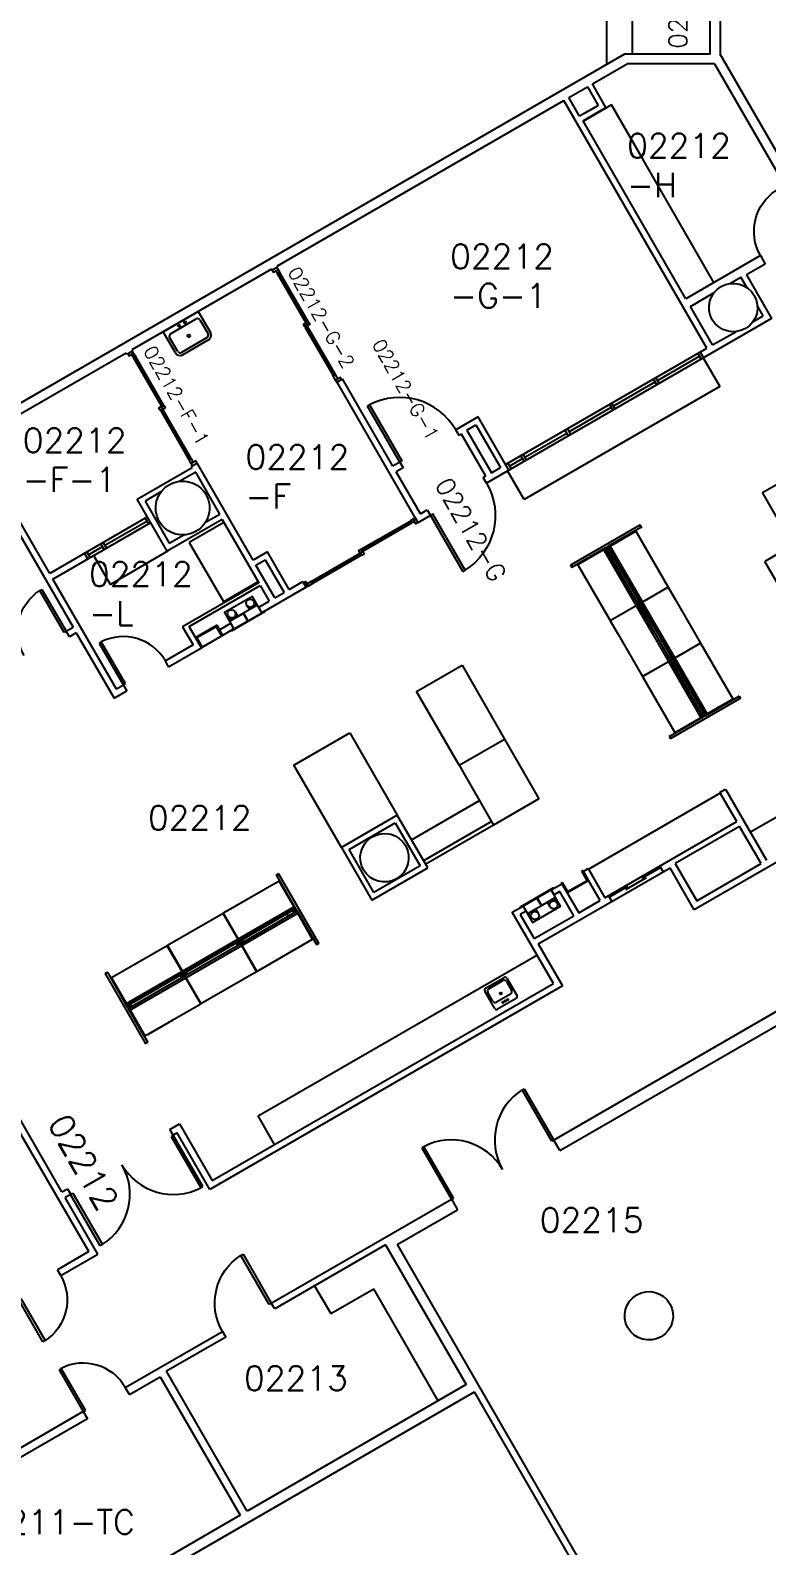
# Model space of a CAD drawing. Extents: x -2225 to 2382, y 4758 to 10467.
# Drawn here: x -376 to 172, y 5870 to 6996 of the extents above; entities that cross this region are included whole.
import ezdxf

# ---------------------------------------------------------------- set-up
doc = ezdxf.new("R2010")
doc.units = 0
doc.header["$LTSCALE"] = 48
doc.header["$MEASUREMENT"] = 0
doc.layers.get('0').update_dxf_attribs({"linetype": 'CONTINUOUS'})
for name, color, linetype in [('ARDOOR', 7, 'CONTINUOUS'), ('ARDOORNO', 4, 'CONTINUOUS'), ('ARROOMNO', 4, 'CONTINUOUS'), ('ARWALL', 7, 'CONTINUOUS'), ('ARWINDOW', 7, 'CONTINUOUS'), ('COL', 14, 'CONTINUOUS'), ('EQUIP', 30, 'CONTINUOUS'), ('EXWALL', 8, 'CONTINUOUS'), ('MILL', 1, 'CONTINUOUS'), ('MPFIXTURE', 3, 'CONTINUOUS')]:
    doc.layers.add(name, color=color, linetype=linetype)
doc.styles.add('ROMANS', font='romans.shx', dxfattribs={"height": 18})

# ---------------------------------------------------------------- blocks, each defined once
blk = doc.blocks.new('PTS')
at = {"layer": 'EQUIP'}
for points in [[(12, 0), (12, 14), (-12, 14), (-12, 0)], [(12, 6.5), (-12, 6.5), (-0.3, 6.5), (-0.3, 0), (0.2, 0), (0.2, 6.5)]]:
    blk.add_lwpolyline(points, dxfattribs=at)
blk.add_lwpolyline([(14, 0), (14, -0.5), (-14, -0.5), (-14, 0)], close=True, dxfattribs=at)
at = {"layer": 'MPFIXTURE'}
for p, q in [((-11, 10.5), (-11, 6.5)), ((-5, 10.5), (-5, 6.5)), ((5, 10.5), (5, 6.5)), ((11, 10.5), (11, 6.5))]:
    blk.add_line(p, q, dxfattribs=at)
for centre in [(-8, 10.5), (8, 10.5)]:
    blk.add_circle(centre, 3, dxfattribs=at)
blk = doc.blocks.new('7-04-DRS')
at = {"color": 0}
for p, q in [((0, 44), (0, 0)), ((1.8, 44), (0, 44)), ((1.8, 0), (1.8, 44)), ((86.2, 0), (86.2, 44)), ((86.2, 44), (88, 44)), ((88, 44), (88, 0)), ((0, 0), (1.8, 0)), ((88, 0), (86.2, 0))]:
    blk.add_line(p, q, dxfattribs=at)
for centre, start, end in [((-0.1, 0), 0.0327, 87.6426), ((88.1, 0), 92.3574, 179.9673)]:
    blk.add_arc(centre, 44.1, start, end, dxfattribs=at)
blk = doc.blocks.new('3-06-DR')
at = {"color": 0}
for p, q in [((0, 42), (0, 0)), ((1.8, 42), (0, 42)), ((1.8, 0), (1.8, 42)), ((0, 0), (1.8, 0))]:
    blk.add_line(p, q, dxfattribs=at)
blk.add_arc((-0.1, 0), 42.1, 0.0359, 87.5264, dxfattribs=at)
blk = doc.blocks.new('3-00-DR')
at = {"color": 0}
for p, q in [((0, 36), (0, 0)), ((1.8, 36), (0, 36)), ((1.8, 0), (1.8, 36)), ((0, 0), (1.8, 0))]:
    blk.add_line(p, q, dxfattribs=at)
blk.add_arc((-0.1, 0), 36.1, 0.049, 87.097, dxfattribs=at)
blk = doc.blocks.new('4-00-DR')
at = {"color": 0}
blk.add_lwpolyline([(0, 48), (1.8, 48), (1.8, 0), (0, 0)], close=True, dxfattribs=at)
blk.add_arc((-0.1, 0), 48.1, 0.0274, 87.8451, dxfattribs=at)
blk = doc.blocks.new('SNK-MILL')
at = {"color": 0}
for p, q in [((-9.5, -7.5), (-9.5, 7.5)), ((-8, 9), (8, 9)), ((-8, -5.5), (-8, 2)), ((-6, 4), (6, 4)), ((8, 2), (8, -5.5)), ((9.5, 7.5), (9.5, -7.5)), ((8, -9), (-8, -9)), ((6, -7.5), (-6, -7.5))]:
    blk.add_line(p, q, dxfattribs=at)
for centre, radius in [((-2, 6.5), 0.5), ((0, 0), 0.75), ((0, 6.5), 0.5), ((2, 6.5), 0.5)]:
    blk.add_circle(centre, radius, dxfattribs=at)
for centre, radius, start, end in [((-8, 7.5), 1.5, 90, 180), ((-6, 2), 2, 90, 180), ((6, 2), 2, 0, 90), ((8, 7.5), 1.5, 0, 90), ((-8, -7.5), 1.5, 180, 270), ((-6, -5.5), 2, 180, 270), ((6, -5.5), 2, 270, 0), ((8, -7.5), 1.5, 270, 0)]:
    blk.add_arc(centre, radius, start, end, dxfattribs=at)
blk = doc.blocks.new('SNK-SCRUB1')
for p, q in [((-15, 0), (15, 0)), ((-15, -18), (-15, 0)), ((15, 0), (15, -18)), ((-13, -18), (-13, -6)), ((-11, -4), (11, -4)), ((13, -6), (13, -18)), ((11, -20), (-11, -20)), ((11, -22), (-11, -22))]:
    blk.add_line(p, q)
for centre, radius in [((-2.5, -2), 0.75), ((0, -12), 1), ((2.5, -2), 0.75)]:
    blk.add_circle(centre, radius)
for centre, radius, start, end in [((-11, -6), 2, 90, 180), ((11, -6), 2, 0, 90), ((-11, -18), 4, 180, 270), ((-11, -18), 2, 180, 270), ((11, -18), 2, 270, 0), ((11, -18), 4, 270, 0)]:
    blk.add_arc(centre, radius, start, end)

msp = doc.modelspace()

# ---------------------------------------------------------------- linework, layer by layer
at = {"layer": 'ARDOOR'}
for p, q in [((-170.7, 6779.2), (-191.5, 6815.1)), ((-169.2, 6780), (-190, 6816)), ((-171.2, 6775.4), (-150.8, 6740.2)), ((-169.7, 6776.3), (-149.3, 6741)), ((-278.1, 6717.2), (-298.9, 6753.1)), ((-276.6, 6718), (-297.4, 6754)), ((-278.6, 6713.4), (-258.2, 6678.2)), ((-277.1, 6714.3), (-256.7, 6679)), ((-129.3, 6610.9), (-93.3, 6631.6)), ((-128.4, 6609.3), (-92.5, 6630.1)), ((-130.7, 6607.4), (-166, 6587)), ((-129.9, 6605.9), (-165.2, 6585.5))]:
    msp.add_line(p, q, dxfattribs=at)
at = {"layer": 'ARDOOR', "flags": 128}
for points in [[(-195.7, 6817.9), (-194.8, 6816.4), (-191.3, 6818.4), (-192.2, 6819.9), (-195.7, 6817.9)], [(-191.9, 6815.8), (-192.9, 6817.5), (-191.3, 6818.4), (-190.3, 6816.6), (-191.9, 6815.8)], [(-191.1, 6815.4), (-191.5, 6815.1), (-191.9, 6815.8), (-191.4, 6816), (-191.1, 6815.4)], [(-169.9, 6778.8), (-191.4, 6816), (-190.8, 6816.4), (-169.3, 6779.1), (-169.9, 6778.8)], [(-190, 6816), (-190.4, 6815.7), (-190.8, 6816.4), (-190.3, 6816.6), (-190, 6816)], [(-171, 6778.7), (-170, 6777), (-171.6, 6776.1), (-172.6, 6777.8), (-171, 6778.7)], [(-170.3, 6779.4), (-170.7, 6779.2), (-170.4, 6778.5), (-169.9, 6778.8), (-170.3, 6779.4)], [(-169.4, 6776.8), (-170.4, 6778.5), (-168.8, 6779.4), (-167.8, 6777.7), (-169.4, 6776.8)], [(-169.2, 6780), (-169.7, 6779.8), (-169.3, 6779.1), (-168.8, 6779.4), (-169.2, 6780)], [(-171.2, 6775.4), (-170.7, 6775.7), (-171.1, 6776.3), (-171.6, 6776.1), (-171.2, 6775.4)], [(-170.5, 6776.7), (-149.3, 6740.1), (-150, 6739.8), (-171.1, 6776.3), (-170.5, 6776.7)], [(-170.1, 6776.1), (-169.7, 6776.3), (-170, 6777), (-170.5, 6776.7), (-170.1, 6776.1)], [(-303.1, 6755.9), (-302.2, 6754.4), (-298.7, 6756.4), (-299.6, 6757.9), (-303.1, 6755.9)], [(-299.2, 6753.8), (-300.2, 6755.5), (-298.7, 6756.4), (-297.7, 6754.6), (-299.2, 6753.8)], [(-297.4, 6754), (-297.8, 6753.7), (-298.2, 6754.4), (-297.7, 6754.6), (-297.4, 6754)], [(-298.4, 6753.4), (-298.9, 6753.1), (-299.2, 6753.8), (-298.8, 6754), (-298.4, 6753.4)], [(-277.3, 6716.8), (-298.8, 6754), (-298.2, 6754.4), (-276.7, 6717.1), (-277.3, 6716.8)], [(-150.8, 6740.2), (-150.4, 6740.4), (-150, 6739.8), (-150.4, 6739.5), (-150.8, 6740.2)], [(-148.9, 6740.4), (-147, 6737.1), (-148.6, 6736.3), (-150.4, 6739.5), (-148.9, 6740.4)], [(-149.7, 6740.8), (-149.3, 6741), (-148.9, 6740.4), (-149.3, 6740.1), (-149.7, 6740.8)], [(-148.6, 6736.3), (-147.7, 6734.7), (-144.2, 6736.7), (-145.1, 6738.3), (-148.6, 6736.3)], [(-278.4, 6716.7), (-277.4, 6715), (-278.9, 6714.1), (-279.9, 6715.8), (-278.4, 6716.7)], [(-278.6, 6713.4), (-278.1, 6713.7), (-278.5, 6714.3), (-278.9, 6714.1), (-278.6, 6713.4)], [(-277.9, 6714.7), (-256.7, 6678.1), (-257.4, 6677.8), (-278.5, 6714.3), (-277.9, 6714.7)], [(-277.7, 6717.4), (-278.1, 6717.2), (-277.7, 6716.5), (-277.3, 6716.8), (-277.7, 6717.4)], [(-277.5, 6714.1), (-277.1, 6714.3), (-277.4, 6715), (-277.9, 6714.7), (-277.5, 6714.1)], [(-276.7, 6714.8), (-277.7, 6716.5), (-276.2, 6717.4), (-275.2, 6715.7), (-276.7, 6714.8)], [(-276.6, 6718), (-277, 6717.8), (-276.7, 6717.1), (-276.2, 6717.4), (-276.6, 6718)], [(-258.2, 6678.2), (-257.8, 6678.4), (-257.4, 6677.8), (-257.8, 6677.5), (-258.2, 6678.2)], [(-256.3, 6678.4), (-254.4, 6675.1), (-255.9, 6674.3), (-257.8, 6677.5), (-256.3, 6678.4)], [(-257.1, 6678.8), (-256.7, 6679), (-256.3, 6678.4), (-256.7, 6678.1), (-257.1, 6678.8)], [(-255.9, 6674.3), (-255.1, 6672.7), (-251.6, 6674.7), (-252.5, 6676.3), (-255.9, 6674.3)], [(-129.3, 6609.4), (-92.1, 6630.9), (-92.4, 6631.5), (-129.7, 6610), (-129.3, 6609.4)], [(-93.3, 6631.6), (-93.1, 6631.2), (-92.4, 6631.5), (-92.7, 6632), (-93.3, 6631.6)], [(-91.8, 6630.5), (-90.1, 6631.5), (-90.9, 6633), (-92.7, 6632), (-91.8, 6630.5)], [(-92.7, 6630.5), (-92.5, 6630.1), (-91.8, 6630.5), (-92.1, 6630.9), (-92.7, 6630.5)], [(-87.4, 6630.4), (-88.9, 6629.5), (-90.9, 6633), (-89.4, 6633.9), (-87.4, 6630.4)], [(-130.8, 6608), (-129, 6609), (-129.9, 6610.5), (-131.7, 6609.5), (-130.8, 6608)], [(-128.4, 6608.8), (-130.1, 6607.8), (-129.2, 6606.3), (-127.5, 6607.3), (-128.4, 6608.8)], [(-129.3, 6610.9), (-129, 6610.4), (-129.7, 6610), (-129.9, 6610.5), (-129.3, 6610.9)], [(-128.6, 6609.8), (-128.4, 6609.3), (-129, 6609), (-129.3, 6609.4), (-128.6, 6609.8)], [(-129.8, 6607.3), (-166.4, 6586.2), (-166.1, 6585.6), (-129.5, 6606.7), (-129.8, 6607.3)], [(-130.5, 6607), (-130.7, 6607.4), (-130.1, 6607.8), (-129.8, 6607.3), (-130.5, 6607)], [(-129.9, 6605.9), (-130.1, 6606.3), (-129.5, 6606.7), (-129.2, 6606.3), (-129.9, 6605.9)], [(-169.1, 6583.3), (-170.6, 6582.4), (-172.6, 6585.9), (-171.1, 6586.7), (-169.1, 6583.3)], [(-166.7, 6586.7), (-169.9, 6584.8), (-169.1, 6583.3), (-165.8, 6585.1), (-166.7, 6586.7)], [(-165.8, 6586.6), (-166, 6587), (-166.7, 6586.7), (-166.4, 6586.2), (-165.8, 6586.6)], [(-165.2, 6585.5), (-165.4, 6585.9), (-166.1, 6585.6), (-165.8, 6585.1), (-165.2, 6585.5)]]:
    msp.add_lwpolyline(points, dxfattribs=at)
at = {"layer": 'ARWALL'}
for p, q in [((129.8, 6978.5), (129.8, 7043.5)), ((137.1, 7043.5), (137.1, 6978.5)), ((66.1, 6978.5), (-822.8, 6465.3)), ((42.2, 6956.3), (68.1, 6971.3)), ((129.8, 6978.5), (66.1, 6978.5)), ((132.9, 6971.3), (68.1, 6971.3)), ((132.9, 6971.3), (203.1, 6849.6)), ((238.1, 6803.6), (137.1, 6978.5)), ((24.7, 6946.2), (38.5, 6954.2)), ((32.7, 6932.4), (24.7, 6946.2)), ((38.5, 6954.2), (46.5, 6940.4)), ((52.3, 6938.8), (42.2, 6956.3)), ((-191.9, 6821.1), (21, 6944.1)), ((127.3, 6760), (21, 6944.1)), ((46.5, 6940.4), (32.7, 6932.4)), ((35.3, 6929), (52.3, 6938.8)), ((111.7, 6796.8), (35.3, 6929)), ((167.1, 6828.8), (111.7, 6796.8)), ((170.7, 6822.5), (156.6, 6814.4)), ((167.1, 6828.8), (170.7, 6822.5)), ((-196.2, 6818.7), (-300.1, 6758.7)), ((-196.2, 6818.7), (-195.7, 6817.9)), ((-195.7, 6817.9), (-196.2, 6818.7)), ((-191.5, 6820.3), (-195.7, 6817.9)), ((-191.5, 6820.3), (-191.9, 6821.1)), ((144.4, 6808.1), (152.6, 6812.8)), ((157, 6805.1), (152.6, 6812.8)), ((156.6, 6814.4), (175.2, 6782)), ((115, 6791.1), (132.7, 6801.3)), ((131.5, 6762.4), (115, 6791.1)), ((169.1, 6784.1), (164.8, 6791.6)), ((175.2, 6782), (-36.4, 6659.8)), ((161.5, 6779.7), (169.1, 6784.1)), ((131.5, 6762.4), (148.7, 6772.3)), ((-304.3, 6756.3), (-417.8, 6690.8)), ((-303.8, 6755.4), (-304.3, 6756.3)), ((-299.6, 6757.9), (-303.8, 6755.4)), ((-300.1, 6758.7), (-299.6, 6757.9)), ((-22.3, 6673.6), (127.3, 6760)), ((122.3, 6757.1), (124.7, 6752.9)), ((-147.7, 6734.7), (-143.5, 6737.2)), ((-147.7, 6734.7), (-87.4, 6630.4)), ((-106.1, 6672.4), (-143.5, 6737.2)), ((168.6, 6652.7), (323.9, 6742.3)), ((-42.8, 6709), (-59.3, 6699.4)), ((-56.9, 6695.2), (-59.3, 6699.4)), ((-51.2, 6699.2), (-44.3, 6703.2)), ((-51.2, 6699.2), (-32.9, 6667.5)), ((-44.3, 6703.2), (-26, 6671.5)), ((-19.9, 6669.4), (-42.8, 6709)), ((-422, 6688.3), (-343.7, 6552.7)), ((-361.1, 6592.7), (-417.8, 6690.8)), ((-55.1, 6696.2), (-56.9, 6695.2)), ((-37.1, 6665), (-55.1, 6696.2)), ((-296, 6647.9), (-255.3, 6671.4)), ((-252.6, 6668), (-264.5, 6661.2)), ((-255.8, 6672.3), (-251.6, 6674.7)), ((-255.3, 6671.4), (-255.8, 6672.3)), ((-234.6, 6636.8), (-252.6, 6668)), ((-251.6, 6674.7), (-251.1, 6673.8)), ((-209.9, 6602.5), (-251.1, 6673.8)), ((-100.9, 6675.4), (-106.1, 6672.4)), ((-98.5, 6671.2), (-103.6, 6668.2)), ((-85.6, 6637), (-103.6, 6668.2)), ((-100.9, 6675.4), (-98.5, 6671.2)), ((-37.1, 6665), (-38.9, 6664)), ((-32.9, 6667.5), (-26, 6671.5)), ((-36.4, 6659.8), (-38.9, 6664)), ((-273.8, 6609.3), (-296, 6647.9)), ((-278.4, 6653.2), (-290.2, 6646.3)), ((-290.2, 6646.3), (-272.2, 6615.1)), ((287.6, 6446.5), (168.6, 6652.7)), ((-288.4, 6634.7), (-361.1, 6592.7)), ((-233, 6632.8), (-273.8, 6609.3)), ((-245.3, 6630.7), (-234.6, 6636.8)), ((-233, 6632.8), (-205.8, 6585.7)), ((-78, 6635.8), (-87.4, 6630.4)), ((-85.6, 6637), (-80.5, 6640)), ((-80.5, 6640), (-78, 6635.8)), ((-358.7, 6588.5), (-286, 6630.5)), ((-272.2, 6615.1), (-261.5, 6621.3)), ((-199.3, 6608.7), (-209.9, 6602.5)), ((-183.2, 6580.7), (-199.3, 6608.7)), ((-332.7, 6603.5), (-335.2, 6607.7)), ((-207.8, 6598.9), (-200.9, 6602.9)), ((-193.8, 6574.6), (-207.8, 6598.9)), ((-200.9, 6602.9), (-186.9, 6578.6)), ((-311.5, 6506.7), (-358.7, 6588.5)), ((-183.2, 6580.7), (-173, 6586.6)), ((-173, 6586.6), (-170.6, 6582.4)), ((-205.8, 6585.7), (-262.3, 6553)), ((-257.5, 6553.2), (-204.7, 6583.7)), ((-204.7, 6583.7), (-198, 6572.2)), ((-170.6, 6582.4), (-203.4, 6563.5)), ((-193.8, 6574.6), (-186.9, 6578.6)), ((-205.8, 6567.7), (-198, 6572.2)), ((-203.4, 6563.5), (-205.8, 6567.7)), ((-348.9, 6549.7), (-343.7, 6552.7)), ((-262.3, 6553), (-254.5, 6539.6)), ((-248.4, 6537.5), (-257.5, 6553.2)), ((-235, 6550.8), (-226.6, 6555.7)), ((-224.2, 6551.5), (-226.6, 6555.7)), ((-346.5, 6545.5), (-348.9, 6549.7)), ((-341.3, 6548.5), (-346.5, 6545.5)), ((-341.3, 6548.5), (-313.3, 6500)), ((-232.7, 6546.5), (-248.4, 6537.5)), ((-232.6, 6546.6), (-235, 6550.8)), ((-224.2, 6551.5), (-232.6, 6546.6)), ((-254.5, 6539.6), (-275.1, 6527.7)), ((-272.7, 6523.4), (-248.4, 6537.5)), ((-272.7, 6523.4), (-275.1, 6527.7)), ((-306.3, 6509.7), (-311.5, 6506.7)), ((-306.3, 6509.7), (-303.8, 6505.4)), ((-313.3, 6500), (-303.8, 6505.4)), ((280.8, 6437), (117.9, 6342.9)), ((137, 6430), (141.2, 6432.5)), ((149.5, 6408.4), (137, 6430)), ((141.2, 6432.5), (171.7, 6379.6)), ((-102.8, 6413.1), (-144.3, 6389.1)), ((-138.5, 6387.6), (-104.3, 6407.3)), ((-104.3, 6407.3), (-85.9, 6375.5)), ((-80.1, 6373.9), (-102.8, 6413.1)), ((51.5, 6351.8), (149.5, 6408.4)), ((151.6, 6404.7), (103.8, 6377.1)), ((167.5, 6377.2), (151.6, 6404.7)), ((-144.3, 6389.1), (-121.7, 6349.9)), ((-120.1, 6355.7), (-138.5, 6387.6)), ((-121.7, 6349.9), (-80.1, 6373.9)), ((-85.9, 6375.5), (-120.1, 6355.7)), ((1.9, 6317.5), (99.9, 6374.1)), ((35.4, 6371.3), (39, 6373.5)), ((39, 6373.5), (51.5, 6351.8)), ((92.2, 6375.3), (94.7, 6371.1)), ((117.9, 6342.9), (99.9, 6374.1)), ((103.8, 6377.1), (119.7, 6349.6)), ((119.7, 6349.6), (167.5, 6377.2)), ((11.5, 6357.6), (19.6, 6362.2)), ((19.6, 6362.2), (21.7, 6358.5)), ((37.5, 6367.6), (35.4, 6371.3)), ((47.9, 6349.7), (37.5, 6367.6)), ((13.7, 6353.9), (11.5, 6357.6)), ((18, 6356.4), (13.7, 6353.9)), ((28.4, 6338.4), (18, 6356.4)), ((21.7, 6358.5), (32.1, 6340.6)), ((32.1, 6340.6), (47.9, 6349.7)), ((54.1, 6353.3), (56.6, 6349.1)), ((-17.3, 6341), (-9.2, 6345.6)), ((13.2, 6288.1), (-17.3, 6341)), ((-7.1, 6341.9), (-11.4, 6339.4)), ((-11.4, 6339.4), (-1.1, 6321.4)), ((-7.1, 6341.9), (-9.2, 6345.6)), ((-1.1, 6321.4), (28.4, 6338.4)), ((1.9, 6317.5), (19.9, 6286.3)), ((232.5, 6298.2), (13.6, 6171.8)), ((19.9, 6286.3), (-242.1, 6135)), ((-240.4, 6141.7), (13.2, 6288.1)), ((18.1, 6163.9), (232.8, 6287.9)), ((-332.1, 6088.9), (-392.1, 6192.7)), ((-352, 6133.3), (-390.2, 6199.6)), ((-271.7, 6179.6), (-264.6, 6183.7)), ((-264.6, 6183.7), (-240.4, 6141.7)), ((-269.3, 6175.4), (-271.7, 6179.6)), ((-266.4, 6177.1), (-269.3, 6175.4)), ((-242.1, 6135), (-266.4, 6177.1)), ((18.1, 6163.9), (13.6, 6171.8)), ((-352, 6133.3), (-347.9, 6135.6)), ((-347.9, 6135.6), (-345.5, 6131.4)), ((-345.5, 6131.4), (-349.5, 6129.1)), ((-325.3, 6087), (-349.5, 6129.1)), ((-114, 6098.2), (-62.6, 6127.8)), ((-62.6, 6127.8), (-58.1, 6119.9)), ((-102.8, 6094.1), (-58.1, 6119.9)), ((-196.4, 6050.6), (-114, 6098.2)), ((-111.5, 6094), (-193.9, 6046.4)), ((-111.5, 6094), (-51.5, 5990.1)), ((-102.8, 6094.1), (141.8, 5670.5)), ((-332.1, 6088.9), (-355.4, 6075.4)), ((-352.9, 6071.1), (-325.3, 6087)), ((-352.9, 6071.1), (-355.4, 6075.4)), ((-193.9, 6046.4), (-196.4, 6050.6)), ((-304.9, 5988), (-232.7, 6029.6)), ((-230.3, 6025.4), (-274.3, 6000)), ((-232.7, 6029.6), (-230.3, 6025.4)), ((-301.8, 5982.7), (-279, 5995.9)), ((-279, 5995.9), (-219.6, 5893)), ((-214.3, 5896.1), (-274.3, 6000)), ((-51.5, 5990.1), (-214.3, 5896.1)), ((-580.1, 5676.1), (-45.3, 5984.8)), ((-301.8, 5982.7), (-304.9, 5988)), ((141.2, 5661.7), (-45.3, 5984.8)), ((-336.1, 5970), (-439.1, 5910.5)), ((-336.1, 5970), (-333, 5964.7)), ((-333, 5964.7), (-471.2, 5884.9)), ((-219.6, 5893), (-411.9, 5782))]:
    msp.add_line(p, q, dxfattribs=at)
at = {"layer": 'ARWINDOW'}
for p, q in [((120.6, 6756.1), (123, 6751.9)), ((90.6, 6736), (121.8, 6754)), ((57.7, 6717), (88.9, 6735)), ((87.7, 6737.1), (90.1, 6732.9)), ((89.4, 6738.1), (91.8, 6733.9)), ((24.8, 6698), (56, 6716)), ((54.8, 6718.1), (57.2, 6713.9)), ((56.5, 6719.1), (58.9, 6714.9)), ((21.8, 6699.1), (24.3, 6694.9)), ((23.6, 6700.1), (26, 6695.9)), ((-8.1, 6679), (23.1, 6697)), ((-19.4, 6672.5), (-9.8, 6678)), ((-11.1, 6680.1), (-8.6, 6675.9)), ((-9.3, 6681.1), (-6.9, 6676.9)), ((-20.6, 6674.6), (-18.1, 6670.4)), ((-320.1, 6613.6), (-288.9, 6631.6)), ((-290.1, 6633.7), (-287.7, 6629.5)), ((-288.5, 6634.8), (-288.4, 6634.7)), ((-333.4, 6608.7), (-331, 6604.5)), ((-332.2, 6606.6), (-321.8, 6612.6)), ((-320.6, 6610.5), (-323, 6614.7)), ((-321.3, 6615.7), (-318.9, 6611.5)), ((79, 6366.3), (92.8, 6374.3)), ((67, 6357.9), (82.5, 6366.9)), ((54.7, 6352.3), (68.6, 6360.3))]:
    msp.add_line(p, q, dxfattribs=at)
at = {"layer": 'COL', "extrusion": (0, 0, -1)}
for centre, radius in [((-146.9, 6790.2), 18), ((262.3, 6641.3), 20), ((112.3, 6381.5), 18), ((-84.2, 6041.2), 18)]:
    msp.add_arc(centre, radius, 330.0000000001853, 329.9999942706195, dxfattribs=at)
at = {"layer": 'EQUIP'}
for p, q in [((-179.6, 6450.2), (-138, 6474.2)), ((-138, 6474.2), (-102.8, 6413.1)), ((-144.3, 6389.1), (-179.6, 6450.2))]:
    msp.add_line(p, q, dxfattribs=at)
at = {"layer": 'EXWALL'}
for p, q in [((53, 6971), (53, 7043.5)), ((71.9, 6978.5), (71.9, 7043.5)), ((36.4, 6934.5), (46.5, 6940.4))]:
    msp.add_line(p, q, dxfattribs=at)
at = {"layer": 'MILL'}
for p, q in [((56.3, 6940.7), (35.5, 6928.7)), ((80.3, 6899.3), (56.3, 6940.7)), ((132.5, 6808.8), (80.3, 6899.3)), ((124.6, 6752.8), (136.9, 6731.6)), ((136.9, 6731.6), (-8.6, 6647.6)), ((-8.6, 6647.6), (-20.9, 6668.8)), ((-231.7, 6630.6), (-257.4, 6615.8)), ((77.4, 6628.5), (26.3, 6599)), ((78.3, 6626.9), (53.6, 6612.6)), ((55.4, 6613), (74.6, 6624.1)), ((74.6, 6624.1), (98.6, 6582.6)), ((77.8, 6628.7), (77.4, 6628.5)), ((77.4, 6628.5), (77.4, 6628.6)), ((77.4, 6628.6), (77.5, 6628.6)), ((78.3, 6626.9), (77.4, 6628.5)), ((78.3, 6626.9), (77.4, 6628.5)), ((77.5, 6628.6), (77.6, 6628.7)), ((77.6, 6628.7), (77.6, 6628.7)), ((78.8, 6627.1), (77.8, 6628.7)), ((78.3, 6626.9), (78.8, 6627.1)), ((78.4, 6626.8), (78.3, 6626.9)), ((78.5, 6626.9), (78.4, 6626.8)), ((78.6, 6626.9), (78.5, 6626.9)), ((78.6, 6627), (78.6, 6626.9)), ((-257.4, 6615.8), (-257.4, 6615.7)), ((-257.4, 6615.7), (-232, 6571.8)), ((-257.4, 6615.7), (-257.4, 6615.7)), ((52, 6611.6), (27.2, 6597.4)), ((50.7, 6610.3), (31.5, 6599.2)), ((50.8, 6610.4), (50.7, 6610.3)), ((50.7, 6610.3), (74.7, 6568.8)), ((52.2, 6611.2), (50.8, 6610.4)), ((50.8, 6610.4), (74.8, 6568.8)), ((51.9, 6611.6), (52, 6611.6)), ((52, 6611.5), (51.9, 6611.6)), ((52, 6611.6), (53.6, 6612.6)), ((52, 6611.6), (53.6, 6612.6)), ((52, 6611.6), (52.2, 6611.2)), ((52, 6611.4), (52, 6611.5)), ((52.1, 6611.3), (52, 6611.4)), ((52.2, 6611.2), (52.5, 6611.4)), ((52.2, 6611.2), (52.2, 6611.2)), ((52.2, 6611.2), (52.3, 6611)), ((52.4, 6610.8), (75.9, 6570)), ((53.8, 6612.1), (53.6, 6612.6)), ((53.6, 6612.6), (53.7, 6612.6)), ((53.6, 6612), (53.8, 6612.1)), ((53.7, 6612.6), (53.7, 6612.5)), ((53.7, 6612.5), (53.8, 6612.4)), ((53.8, 6612.4), (53.8, 6612.3)), ((53.8, 6612.1), (53.9, 6612.2)), ((55.3, 6613), (53.9, 6612.2)), ((54, 6612), (53.9, 6612.2)), ((77.7, 6571), (54.1, 6611.8)), ((79.3, 6571.4), (55.3, 6613)), ((55.4, 6613), (55.3, 6613)), ((79.4, 6571.5), (55.4, 6613)), ((191.2, 6613.6), (170.4, 6601.6)), ((26.3, 6599), (25.9, 6598.7)), ((26.8, 6597.1), (25.9, 6598.7)), ((26, 6598.9), (26.1, 6598.9)), ((26.1, 6598.9), (26.2, 6599)), ((26.2, 6599), (26.3, 6599)), ((26.2, 6599), (26.2, 6599)), ((27.2, 6597.4), (26.3, 6599)), ((26.3, 6599), (27.2, 6597.4)), ((26.8, 6597.1), (27.2, 6597.4)), ((27.1, 6597.2), (27, 6597.2)), ((27.2, 6597.3), (27.1, 6597.2)), ((27.2, 6597.4), (27.2, 6597.3)), ((27.2, 6597.3), (27.2, 6597.3)), ((31.5, 6599.2), (55.5, 6557.7)), ((55.8, 6605), (75, 6571.7)), ((76.7, 6572.6), (57.4, 6606)), ((254.8, 6455.3), (170.4, 6601.6)), ((-232, 6571.7), (-206.3, 6586.5)), ((79.3, 6571.5), (98.6, 6582.6)), ((98.6, 6582.5), (79.4, 6571.4)), ((-232, 6571.7), (-232, 6571.8)), ((-232, 6571.7), (-232, 6571.7)), ((55.5, 6557.7), (74.7, 6568.8)), ((74.7, 6568.7), (55.5, 6557.6)), ((74.8, 6568.8), (74.7, 6568.8)), ((74.7, 6568.8), (74.7, 6568.8)), ((76.2, 6569.6), (74.8, 6568.8)), ((76.1, 6569.8), (76.2, 6569.6)), ((76.2, 6569.6), (76.3, 6569.7)), ((76.2, 6569.6), (76.3, 6569.4)), ((76.3, 6569.7), (76.5, 6569.8)), ((77.6, 6570.4), (77.7, 6570.5)), ((77.7, 6570.5), (77.9, 6570.6)), ((77.8, 6570.6), (77.7, 6570.5)), ((77.9, 6570.6), (77.8, 6570.8)), ((79.3, 6571.4), (77.9, 6570.6)), ((78, 6570.4), (77.9, 6570.6)), ((79.4, 6571.5), (79.3, 6571.4)), ((79.3, 6571.4), (79.4, 6571.5)), ((-233.2, 6546.2), (-247.7, 6537.8)), ((-232.6, 6546.6), (-233.2, 6546.2)), ((-233.2, 6546.2), (-233.2, 6546.2)), ((103.3, 6529.9), (122.6, 6541)), ((122.6, 6540.9), (103.4, 6529.8)), ((122.6, 6540.9), (146.6, 6499.5)), ((-247.7, 6537.8), (-248.4, 6537.5)), ((103.3, 6529.9), (101.9, 6529)), ((127.3, 6488.3), (103.3, 6529.9)), ((103.4, 6529.9), (103.3, 6529.9)), ((103.3, 6529.9), (103.4, 6529.9)), ((127.4, 6488.3), (103.4, 6529.9)), ((-88.5, 6505), (-54.7, 6524.5)), ((-54.7, 6524.5), (-23.1, 6469.7)), ((79.5, 6516.2), (98.7, 6527.3)), ((98.7, 6527.1), (79.5, 6516.1)), ((98.8, 6527.2), (98.7, 6527.2)), ((98.7, 6527.2), (122.7, 6485.6)), ((98.7, 6527.2), (98.7, 6527.2)), ((100.2, 6528), (98.8, 6527.2)), ((98.8, 6527.2), (122.8, 6485.7)), ((100.1, 6528.2), (100.2, 6528)), ((100.2, 6528), (100.3, 6528.1)), ((100.2, 6528), (100.3, 6527.9)), ((100.3, 6528.1), (100.5, 6528.2)), ((100.4, 6527.6), (123.9, 6486.9)), ((101.4, 6526), (123, 6488.6)), ((101.6, 6528.9), (101.7, 6529)), ((101.7, 6529), (101.9, 6529)), ((101.8, 6529), (101.7, 6529)), ((101.9, 6529), (101.8, 6529.2)), ((102, 6528.9), (101.9, 6529)), ((125.7, 6487.9), (102.1, 6528.6)), ((124.7, 6489.5), (103, 6527)), ((79.5, 6516.1), (103.5, 6474.6)), ((-56.9, 6450.2), (-88.5, 6505)), ((100.7, 6470.2), (151.8, 6499.7)), ((126.1, 6487), (150.8, 6501.3)), ((127.3, 6488.4), (146.6, 6499.5)), ((151.3, 6501.5), (150.8, 6501.3)), ((150.8, 6501.3), (150.8, 6501.4)), ((150.8, 6501.4), (150.9, 6501.4)), ((150.8, 6501.3), (151.8, 6499.7)), ((151.8, 6499.7), (150.8, 6501.3)), ((150.9, 6501.4), (151, 6501.5)), ((151, 6501.5), (151.1, 6501.5)), ((151.3, 6501.5), (152.2, 6499.9)), ((151.8, 6499.7), (152.2, 6499.9)), ((151.8, 6499.6), (151.8, 6499.7)), ((151.9, 6499.7), (151.8, 6499.6)), ((152, 6499.7), (151.9, 6499.7)), ((152.1, 6499.8), (152, 6499.7)), ((99.7, 6471.8), (124.5, 6486.1)), ((103.5, 6474.6), (122.7, 6485.7)), ((122.7, 6485.6), (122.8, 6485.7)), ((122.8, 6485.7), (124.2, 6486.5)), ((124.1, 6486.6), (124.2, 6486.5)), ((124.5, 6486.7), (124.2, 6486.5)), ((124.2, 6486.5), (124.5, 6486.1)), ((124.2, 6486.5), (124.2, 6486.5)), ((124.4, 6486.1), (124.3, 6486.3)), ((124.3, 6486.3), (124.3, 6486.3)), ((124.5, 6486.1), (124.4, 6486.1)), ((124.4, 6486.1), (124.4, 6486.1)), ((126.1, 6487), (124.5, 6486.1)), ((126.1, 6487), (124.5, 6486.1)), ((125.8, 6487.4), (125.6, 6487.3)), ((125.9, 6487.5), (125.8, 6487.6)), ((125.9, 6487.5), (125.8, 6487.4)), ((126.1, 6487), (125.8, 6487.4)), ((125.9, 6487.5), (127.3, 6488.3)), ((126, 6487.3), (126.1, 6487.1)), ((126, 6487.3), (126, 6487.3)), ((126.1, 6487.1), (126.1, 6487)), ((126.1, 6487.1), (126.1, 6487.1)), ((127.3, 6488.3), (127.4, 6488.3)), ((-56.9, 6450.2), (-23.1, 6469.7)), ((-23.1, 6469.7), (2.5, 6425.3)), ((99.7, 6471.8), (99.3, 6471.5)), ((99.3, 6471.5), (100.2, 6469.9)), ((99.4, 6471.7), (99.5, 6471.7)), ((99.5, 6471.7), (99.6, 6471.8)), ((99.6, 6471.8), (99.7, 6471.8)), ((99.7, 6471.8), (100.7, 6470.2)), ((99.7, 6471.8), (100.7, 6470.2)), ((99.7, 6471.8), (99.7, 6471.8)), ((100.2, 6469.9), (100.7, 6470.2)), ((100.5, 6470), (100.4, 6470)), ((100.6, 6470.1), (100.5, 6470)), ((100.7, 6470.1), (100.6, 6470.1)), ((100.7, 6470.2), (100.7, 6470.1)), ((254.8, 6455.3), (159.7, 6400.4)), ((-56.9, 6450.2), (-56.9, 6450.2)), ((-56.9, 6450.2), (-31.2, 6405.8)), ((39.3, 6373), (137.3, 6429.6)), ((-92.2, 6394.9), (-41.7, 6424)), ((2.5, 6425.3), (-31.2, 6405.8)), ((-32.7, 6408.4), (-83.2, 6379.3)), ((-31.2, 6405.8), (-81.7, 6376.7)), ((39.5, 6372.6), (50.8, 6353)), ((-190.6, 6364.1), (-232.1, 6340.2)), ((-192.7, 6362.9), (-211, 6352.4)), ((-192.7, 6368.8), (-191.1, 6369.7)), ((-192.7, 6368.8), (-192.4, 6368.4)), ((-192.7, 6362.9), (-192.2, 6363.2)), ((-192.7, 6362.9), (-192.7, 6362.9)), ((-192.7, 6362.9), (-192.7, 6362.9)), ((-192.5, 6368.4), (-192.6, 6368.6)), ((-192.6, 6368.6), (-192.6, 6368.6)), ((-192.4, 6368.4), (-192.5, 6368.4)), ((-192.5, 6368.4), (-192.5, 6368.4)), ((-192.4, 6368.4), (-190.8, 6369.3)), ((-190.8, 6369.3), (-192.4, 6368.4)), ((-178.1, 6343.6), (-192.4, 6368.4)), ((-190.8, 6369.3), (-191.1, 6369.7)), ((-190.9, 6369.6), (-190.9, 6369.6)), ((-190.9, 6369.6), (-190.8, 6369.4)), ((-190.8, 6369.4), (-190.8, 6369.3)), ((-190.8, 6369.4), (-190.8, 6369.4)), ((-161.3, 6318.2), (-190.8, 6369.3)), ((-179.5, 6344.9), (-190.6, 6364.1)), ((-212, 6351.8), (-230.2, 6341.3)), ((-212, 6351.8), (-211.4, 6352.1)), ((-212, 6351.8), (-212, 6351.8)), ((-212, 6351.8), (-212, 6351.8)), ((-211.6, 6352), (-211, 6352.4)), ((-211.5, 6352), (-211.6, 6352)), ((-211.4, 6352.1), (-211.4, 6352.1)), ((-211, 6352.4), (-211, 6352.3)), ((-232.2, 6340.1), (-273.6, 6316.2)), ((-221.1, 6320.9), (-232.2, 6340.1)), ((-232.1, 6340.2), (-221, 6320.9)), ((-179.5, 6344.9), (-221, 6320.9)), ((-179.4, 6344.8), (-221, 6320.8)), ((-179, 6343.2), (-219.8, 6319.7)), ((-218.8, 6317.9), (-178, 6341.5)), ((-218.4, 6316.3), (-176.8, 6340.3)), ((-218.3, 6316.2), (-176.8, 6340.2)), ((-184.8, 6339.8), (-218.1, 6320.6)), ((-217.2, 6319), (-183.8, 6338.2)), ((-179.6, 6345.2), (-179.5, 6344.9)), ((-178.9, 6342.9), (-179.6, 6341.7)), ((-179.4, 6344.8), (-179.5, 6344.9)), ((-178.6, 6343.4), (-179.4, 6344.8)), ((-178.9, 6343.2), (-179, 6343.1)), ((-178.6, 6343.4), (-178.9, 6343.2)), ((-178.6, 6343.4), (-178.8, 6343.3)), ((-178.6, 6343.4), (-178.7, 6343.3)), ((-178.3, 6343.9), (-178.6, 6343.4)), ((-178.1, 6343.6), (-178.6, 6343.4)), ((-178.6, 6343.4), (-178.4, 6343.1)), ((-178.5, 6343.4), (-178.6, 6343.4)), ((-178.6, 6343.4), (-178.6, 6343.4)), ((-178.4, 6343.6), (-178.3, 6343.6)), ((-178.4, 6343.5), (-178.4, 6343.6)), ((-178.3, 6343.6), (-178.2, 6343.7)), ((-178.2, 6343.7), (-178.1, 6343.6)), ((-178.1, 6343.6), (-177.2, 6342)), ((-178.1, 6343.6), (-177.2, 6342)), ((-178.1, 6341.5), (-177.9, 6341.6)), ((-177.9, 6341.6), (-177.6, 6341.8)), ((-177.8, 6342), (-177.6, 6341.8)), ((-177.8, 6341.6), (-177.6, 6341.7)), ((-177.6, 6341.8), (-177.2, 6342)), ((-177.6, 6341.8), (-177.6, 6341.7)), ((-176.8, 6340.3), (-177.6, 6341.7)), ((-177.3, 6341.9), (-177.4, 6341.8)), ((-177.4, 6341.8), (-177.4, 6341.8)), ((-177.2, 6341.9), (-177.3, 6341.9)), ((-162.9, 6317.3), (-177.2, 6342)), ((-177.2, 6342), (-177.2, 6341.9)), ((-176.8, 6340.2), (-176.8, 6340.3)), ((-165.7, 6321), (-176.8, 6340.2)), ((-273.7, 6316.1), (-315.2, 6292.2)), ((-262.6, 6296.9), (-273.7, 6316.1)), ((-273.6, 6316.2), (-262.5, 6296.9)), ((-221, 6320.9), (-262.6, 6296.9)), ((-221, 6320.8), (-262.6, 6296.8)), ((-220.6, 6319.2), (-261.4, 6295.7)), ((-260.4, 6293.9), (-219.6, 6317.5)), ((-259.9, 6292.3), (-218.4, 6316.3)), ((-259.9, 6292.2), (-218.3, 6316.2)), ((-222.2, 6318.2), (-259.7, 6296.6)), ((-258.7, 6295), (-221.3, 6316.6)), ((-221.2, 6321.2), (-221, 6320.9)), ((-221.2, 6321.2), (-221, 6320.9)), ((-220.5, 6318.9), (-221.2, 6317.7)), ((-221, 6320.8), (-221, 6320.9)), ((-221, 6320.9), (-221, 6320.9)), ((-220.2, 6319.4), (-221, 6320.8)), ((-220.4, 6319.2), (-220.6, 6319.1)), ((-220.1, 6319.4), (-220.4, 6319.2)), ((-220.2, 6319.4), (-220.3, 6319.3)), ((-220, 6319.5), (-220.2, 6319.4)), ((-220.1, 6319.4), (-220.2, 6319.4)), ((-220.2, 6319.4), (-220.2, 6319.3)), ((-220.2, 6319.4), (-220.1, 6319.3)), ((-219.9, 6319.5), (-220.1, 6319.4)), ((-220.1, 6319.3), (-220, 6319.1)), ((-220, 6319.1), (-220.1, 6319.3)), ((-219.7, 6319.6), (-219.9, 6319.5)), ((-218.2, 6319.4), (-219.6, 6319.4)), ((-219.6, 6317.5), (-219.5, 6317.6)), ((-219.5, 6317.6), (-219.2, 6317.8)), ((-219.4, 6318), (-219.3, 6317.9)), ((-219.3, 6317.9), (-219.2, 6317.7)), ((-219.3, 6317.6), (-219.2, 6317.7)), ((-219.2, 6317.8), (-218.9, 6317.9)), ((-219.2, 6317.7), (-219, 6317.8)), ((-218.4, 6316.3), (-219.2, 6317.7)), ((-218.9, 6317.9), (-218.8, 6318)), ((-218.3, 6316.2), (-218.4, 6316.3)), ((-218.4, 6316.3), (-218.3, 6316.2)), ((-207.3, 6297), (-218.4, 6316.2)), ((-218.3, 6316.3), (-207.2, 6297.1)), ((-207.2, 6297.1), (-165.7, 6321)), ((-163, 6317.2), (-162.9, 6317.3)), ((-162.9, 6317.2), (-163, 6317.2)), ((-162.9, 6317.3), (-161.3, 6318.2)), ((-162.9, 6317.3), (-161.3, 6318.2)), ((-162.9, 6317.3), (-162.7, 6316.8)), ((-162.9, 6317), (-162.9, 6317.2)), ((-162.8, 6317), (-162.9, 6317)), ((-162.7, 6316.8), (-161.1, 6317.8)), ((-161.1, 6317.8), (-161.3, 6318.2)), ((-161.3, 6318.2), (-161.2, 6318.2)), ((-161.2, 6318.2), (-161.1, 6318)), ((-161.2, 6318.2), (-161.2, 6318.2)), ((-161.1, 6318), (-161.1, 6318)), ((-206.2, 6189.7), (0.8, 6309.2)), ((-318.3, 6296.3), (-319.9, 6295.4)), ((-319.9, 6295.4), (-319.6, 6294.9)), ((-319.8, 6295.1), (-319.8, 6295.2)), ((-319.7, 6295), (-319.8, 6295.1)), ((-319.7, 6294.9), (-319.7, 6295)), ((-319.6, 6294.9), (-319.7, 6294.9)), ((-318, 6295.9), (-319.6, 6294.9)), ((-318, 6295.9), (-319.6, 6294.9)), ((-319.6, 6294.9), (-290.1, 6243.8)), ((-318, 6295.9), (-318.3, 6296.3)), ((-318.1, 6296.2), (-318.1, 6296.1)), ((-318.1, 6296.1), (-318, 6296)), ((-318, 6296), (-318, 6295.9)), ((-318, 6295.9), (-303.7, 6271.1)), ((-318, 6295.9), (-318, 6295.9)), ((-262.6, 6296.9), (-304.2, 6272.9)), ((-262.6, 6296.8), (-304.1, 6272.8)), ((-262.1, 6295.2), (-302.9, 6271.7)), ((-301.9, 6269.9), (-261.1, 6293.5)), ((-263.8, 6294.2), (-301.2, 6272.6)), ((-262.8, 6297.2), (-262.6, 6296.9)), ((-262, 6294.9), (-262.8, 6293.7)), ((-262.6, 6296.8), (-262.6, 6296.9)), ((-262.6, 6296.9), (-262.6, 6296.9)), ((-261.8, 6295.4), (-262.6, 6296.8)), ((-262, 6295.2), (-262.2, 6295.1)), ((-261.7, 6295.4), (-262, 6295.2)), ((-261.8, 6295.4), (-261.9, 6295.3)), ((-261.6, 6295.5), (-261.8, 6295.4)), ((-261.6, 6295.4), (-261.8, 6295.4)), ((-261.8, 6295.4), (-261.8, 6295.3)), ((-261.8, 6295.4), (-261.7, 6295.3)), ((-261.4, 6295.5), (-261.7, 6295.4)), ((-261.7, 6295.3), (-261.6, 6295.1)), ((-261.3, 6295.6), (-261.4, 6295.5)), ((-259.8, 6295.4), (-261.2, 6295.4)), ((-261.2, 6293.5), (-261.1, 6293.6)), ((-261.1, 6293.6), (-260.8, 6293.8)), ((-260.9, 6294), (-260.8, 6293.9)), ((-260.9, 6293.6), (-260.8, 6293.7)), ((-260.8, 6293.8), (-260.5, 6293.9)), ((-260.8, 6293.9), (-260.8, 6293.7)), ((-260.8, 6293.7), (-260.6, 6293.8)), ((-259.9, 6292.3), (-260.8, 6293.7)), ((-260.5, 6293.9), (-260.3, 6294)), ((-248.8, 6273.1), (-207.3, 6297)), ((-315.2, 6292.2), (-304.1, 6272.9)), ((-301.5, 6268.3), (-259.9, 6292.3)), ((-301.5, 6268.2), (-259.9, 6292.2)), ((-300.3, 6271), (-262.8, 6292.6)), ((-248.9, 6273), (-260, 6292.2)), ((-259.9, 6292.2), (-259.9, 6292.3)), ((-259.9, 6292.3), (-259.9, 6292.2)), ((-259.9, 6292.3), (-248.8, 6273.1)), ((-304.3, 6273.2), (-304.2, 6272.9)), ((-304.2, 6272.9), (-304.1, 6272.8)), ((-304.1, 6272.8), (-303.3, 6271.4)), ((-303.3, 6271.4), (-303.9, 6271.4)), ((-303.3, 6271.4), (-303.7, 6271.1)), ((-303.7, 6271.2), (-303.5, 6271.3)), ((-303.7, 6271.1), (-303.7, 6271.2)), ((-303.7, 6271.2), (-303.7, 6271.2)), ((-302.8, 6269.5), (-303.7, 6271.1)), ((-302.8, 6269.5), (-303.7, 6271.1)), ((-303.5, 6271.3), (-303.5, 6271.3)), ((-303.3, 6271.4), (-303.4, 6271.3)), ((-303, 6271.5), (-303.3, 6271.4)), ((-303.2, 6271.5), (-303.3, 6271.4)), ((-303.2, 6271.4), (-303.3, 6271.4)), ((-303.3, 6271.4), (-303.3, 6271.4)), ((-303.1, 6271.1), (-303.3, 6271.4)), ((-302.9, 6271.6), (-303, 6271.5)), ((-301.3, 6271.4), (-302.7, 6271.4)), ((-290.3, 6249.1), (-248.9, 6273)), ((-302.8, 6269.5), (-302.4, 6269.8)), ((-302.8, 6269.5), (-288.5, 6244.8)), ((-302.7, 6269.5), (-302.8, 6269.5)), ((-302.5, 6269.6), (-302.7, 6269.5)), ((-302.7, 6269.5), (-302.7, 6269.5)), ((-302.4, 6269.8), (-302.5, 6270)), ((-302.5, 6269.6), (-302.5, 6269.6)), ((-302.4, 6269.8), (-302.1, 6269.9)), ((-302.3, 6269.7), (-302.2, 6269.8)), ((-302.3, 6269.7), (-301.5, 6268.3)), ((-302.1, 6269.9), (-301.9, 6270)), ((-301.5, 6268.3), (-301.5, 6268.2)), ((-301.4, 6268.3), (-290.3, 6249.1)), ((-288.2, 6250.2), (-269.9, 6260.8)), ((-288.7, 6249.9), (-288.8, 6250)), ((-288.2, 6250.2), (-288.7, 6249.9)), ((-288.2, 6250.3), (-288.2, 6250.2)), ((-288.2, 6250.3), (-288.2, 6250.2)), ((-290.2, 6243.8), (-290.1, 6243.8)), ((-290.1, 6243.7), (-290.2, 6243.8)), ((-288.5, 6244.8), (-290.1, 6243.8)), ((-290.1, 6243.8), (-288.5, 6244.8)), ((-290.1, 6243.8), (-289.9, 6243.4)), ((-290.1, 6243.6), (-290.1, 6243.7)), ((-290, 6243.5), (-290.1, 6243.6)), ((-288.3, 6244.3), (-289.9, 6243.4)), ((-288.3, 6244.3), (-288.5, 6244.8)), ((-288.5, 6244.8), (-288.4, 6244.8)), ((-288.4, 6244.8), (-288.4, 6244.7)), ((-288.4, 6244.7), (-288.3, 6244.6)), ((-288.3, 6244.6), (-288.3, 6244.5)), ((-194, 6168.5), (-206.2, 6189.7)), ((-164.2, 6063.5), (-152.2, 6042.8)), ((-152.2, 6042.8), (-120.3, 6061.2)), ((-72.3, 5978.1), (-120.3, 6061.2))]:
    msp.add_line(p, q, dxfattribs=at)
at = {"layer": 'MILL', "flags": 128}
for points in [[(-273.1, 6609.4), (-315.8, 6584.4), (-327.7, 6605)], [(52.3, 6611), (52.3, 6611), (52.4, 6610.8), (52.4, 6610.8), (52.5, 6610.8), (54.1, 6611.7), (54.1, 6611.8), (54.1, 6611.8), (54, 6612), (54, 6612)], [(54, 6611.7), (53.9, 6611.8), (53.6, 6612), (52.5, 6611.4), (52.5, 6611), (52.6, 6610.8)], [(53.4, 6609.2), (55, 6610.1), (54.1, 6611.7), (52.5, 6610.8), (53.4, 6609.2)], [(53.4, 6609.2), (55.8, 6605), (57.4, 6606), (55, 6610.1)], [(98.6, 6582.5), (104, 6573.1), (122.6, 6541)], [(74.7, 6568.8), (86.6, 6548.2), (98.7, 6527.2)], [(74.8, 6568.8), (86.6, 6548.2), (98.8, 6527.2)], [(76, 6570.1), (75, 6571.7), (76.7, 6572.6), (77.6, 6571), (76, 6570.1)], [(76.1, 6569.8), (76, 6569.8), (76, 6570), (75.9, 6570), (76, 6570.1), (77.6, 6571), (77.7, 6571), (77.7, 6571), (77.8, 6570.8), (77.8, 6570.8)], [(76, 6569.8), (76, 6570), (76, 6570)], [(77.5, 6571), (77.6, 6570.8), (77.6, 6570.4), (76.5, 6569.8), (76.2, 6570), (76.1, 6570.1)], [(78, 6570.4), (78, 6570.4), (78.1, 6570.3), (78.1, 6570.2), (78.1, 6570.1), (76.5, 6569.2), (76.4, 6569.2), (76.4, 6569.3), (76.3, 6569.4), (76.3, 6569.4)], [(76.4, 6569.2), (88.5, 6548.2), (99.9, 6528.4)], [(76.6, 6569.3), (76.5, 6569.4), (76.5, 6569.8), (77.6, 6570.4), (77.9, 6570.2), (78, 6570.1)], [(78.1, 6570.2), (78.1, 6570.2), (78.1, 6570.1), (76.5, 6569.2), (76.5, 6569.2)], [(77.4, 6567.6), (76.5, 6569.2), (78.1, 6570.1), (79, 6568.5), (77.4, 6567.6)], [(77.4, 6567.6), (88.6, 6548.2), (99, 6530.1)], [(77.7, 6571), (77.7, 6571), (77.8, 6570.8)], [(101.7, 6529.4), (90.8, 6548.2), (78.1, 6570.2)], [(100.7, 6531.1), (90.8, 6548.2), (79, 6568.5)], [(103.3, 6529.9), (92.7, 6548.2), (79.3, 6571.4)], [(103.4, 6529.9), (92.8, 6548.2), (79.4, 6571.5)], [(-247.7, 6537.8), (-248.4, 6537.5), (-252.8, 6545), (-237, 6554.2), (-232.6, 6546.6), (-233.2, 6546.2), (-237.2, 6553.1), (-251.7, 6544.8), (-247.7, 6537.8)], [(55.5, 6557.6), (60.9, 6548.2), (79.5, 6516.2)], [(100.7, 6531.1), (101.6, 6529.4), (100, 6528.5), (99, 6530.1), (100.7, 6531.1)], [(99.9, 6528.4), (99.9, 6528.4), (100, 6528.5), (101.6, 6529.4), (101.6, 6529.4)], [(101.8, 6529.2), (101.8, 6529.3), (101.7, 6529.4), (101.7, 6529.4), (101.6, 6529.4), (100, 6528.5), (99.9, 6528.4), (100, 6528.4), (100, 6528.3), (100.1, 6528.2)], [(100, 6528.3), (100, 6528.4), (100, 6528.4)], [(101.5, 6529.4), (101.6, 6529.2), (101.6, 6528.9), (100.5, 6528.2), (100.2, 6528.4), (100.1, 6528.6)], [(102, 6528.9), (102, 6528.8), (102.1, 6528.7), (102.1, 6528.6), (102.1, 6528.6), (100.5, 6527.6), (100.4, 6527.6), (100.4, 6527.7), (100.3, 6527.8), (100.3, 6527.9)], [(100.6, 6527.7), (100.5, 6527.9), (100.5, 6528.2), (101.6, 6528.9), (101.9, 6528.7), (102, 6528.5)], [(101.4, 6526), (100.5, 6527.6), (102.1, 6528.6), (103, 6527), (101.4, 6526)], [(101.7, 6529.4), (101.7, 6529.4), (101.8, 6529.3)], [(124.7, 6489.5), (125.6, 6487.9), (124, 6486.9), (123, 6488.6), (124.7, 6489.5)], [(125.8, 6487.6), (125.8, 6487.7), (125.7, 6487.8), (125.7, 6487.9), (125.6, 6487.9), (124, 6486.9), (123.9, 6486.9), (124, 6486.8), (124, 6486.7), (124.1, 6486.6)], [(124, 6486.7), (124, 6486.7), (124, 6486.8)], [(125.5, 6487.8), (125.6, 6487.7), (125.6, 6487.3), (124.5, 6486.7), (124.2, 6486.8), (124.1, 6487)], [(125.7, 6487.8), (125.8, 6487.7), (125.8, 6487.7)], [(34.3, 6371.6), (35, 6372), (39.4, 6364.4), (23.6, 6355.3), (19.2, 6362.9), (19.8, 6363.2), (23.8, 6356.3), (38.3, 6364.7), (34.3, 6371.6)], [(-180.6, 6342.2), (-184.8, 6339.8), (-183.8, 6338.2), (-179.7, 6340.6)], [(-180.6, 6342.2), (-179.7, 6340.6), (-178.1, 6341.5), (-179, 6343.1), (-180.6, 6342.2)], [(-178.8, 6343.3), (-178.8, 6343.3), (-179, 6343.2), (-179, 6343.2), (-179, 6343.1), (-178.1, 6341.5), (-178, 6341.5), (-178, 6341.5), (-177.8, 6341.6), (-177.8, 6341.6)], [(-178.1, 6341.5), (-178.1, 6341.5), (-179, 6343.1), (-179, 6343.1)], [(-178.1, 6341.6), (-178, 6341.7), (-177.8, 6342), (-178.4, 6343.1), (-178.8, 6343.1), (-179, 6343)], [(-222.2, 6318.2), (-220.6, 6319.1), (-219.6, 6317.5), (-221.3, 6316.6), (-222.2, 6318.2)], [(-219.3, 6317.6), (-219.4, 6317.6), (-219.5, 6317.5), (-219.6, 6317.5), (-219.6, 6317.5), (-220.6, 6319.1), (-220.6, 6319.2), (-220.5, 6319.2), (-220.4, 6319.3), (-220.3, 6319.3)], [(-220.6, 6319.1), (-220.6, 6319.1), (-220.6, 6319.2), (-220.6, 6319.2)], [(-220.5, 6319), (-220.4, 6319.1), (-220, 6319.1), (-219.4, 6318), (-219.5, 6317.7), (-219.7, 6317.6)], [(-220, 6319.5), (-220, 6319.6), (-219.8, 6319.6), (-219.8, 6319.7), (-219.7, 6319.6), (-218.8, 6318), (-218.8, 6317.9), (-218.8, 6317.9), (-219, 6317.8), (-219, 6317.8)], [(-218.8, 6318.1), (-219, 6318), (-219.4, 6318), (-220, 6319.1), (-219.8, 6319.4), (-219.7, 6319.5)], [(-219.7, 6319.6), (-218.1, 6320.6), (-217.2, 6319), (-218.8, 6318), (-219.7, 6319.6)], [(-219.7, 6319.6), (-219.7, 6319.6), (-218.8, 6318), (-218.8, 6318)], [(-219.6, 6317.5), (-219.6, 6317.5), (-219.6, 6317.5), (-219.6, 6317.5)], [(-263.8, 6294.2), (-262.2, 6295.1), (-261.2, 6293.5), (-262.8, 6292.6), (-263.8, 6294.2)], [(-260.9, 6293.6), (-261, 6293.6), (-261.1, 6293.5), (-261.1, 6293.5), (-261.2, 6293.5), (-262.2, 6295.1), (-262.1, 6295.2), (-262.1, 6295.2), (-262, 6295.3), (-261.9, 6295.3)], [(-261.2, 6293.5), (-261.2, 6293.5), (-262.2, 6295.1), (-262.2, 6295.1)], [(-262.1, 6295), (-261.9, 6295.1), (-261.6, 6295.1), (-260.9, 6294), (-261.1, 6293.7), (-261.3, 6293.6)], [(-260.6, 6293.8), (-260.5, 6293.8), (-260.4, 6293.9), (-260.4, 6293.9), (-260.3, 6294), (-261.3, 6295.6), (-261.4, 6295.7), (-261.4, 6295.6), (-261.5, 6295.6), (-261.6, 6295.5)], [(-260.4, 6294.1), (-260.6, 6294), (-260.9, 6294), (-261.6, 6295.1), (-261.4, 6295.4), (-261.2, 6295.5)], [(-261.5, 6295.6), (-261.5, 6295.6), (-261.4, 6295.6), (-261.4, 6295.6)], [(-261.4, 6295.7), (-261.4, 6295.7), (-261.3, 6295.6), (-261.3, 6295.6)], [(-258.7, 6295), (-260.3, 6294), (-261.3, 6295.6), (-259.7, 6296.6), (-258.7, 6295)], [(-260.4, 6293.9), (-260.4, 6293.9), (-260.5, 6293.8), (-260.5, 6293.8)], [(-302.2, 6269.8), (-302.1, 6269.8), (-302, 6269.9), (-301.9, 6269.9), (-301.9, 6270), (-302.9, 6271.6), (-302.9, 6271.7), (-303, 6271.6), (-303.1, 6271.6), (-303.2, 6271.5)], [(-302, 6270.1), (-302.1, 6270), (-302.5, 6270), (-303.1, 6271.1), (-303, 6271.4), (-302.8, 6271.5)], [(-300.3, 6271), (-301.9, 6270), (-302.9, 6271.6), (-301.2, 6272.6), (-300.3, 6271)], [(-302.9, 6271.6), (-302.9, 6271.6), (-301.9, 6270), (-301.9, 6270)]]:
    msp.add_lwpolyline(points, dxfattribs=at)

# ---------------------------------------------------------------- block references
at = {"layer": 'ARDOOR', "xscale": -1}
for name, p, rotation in [('3-00-DR', (198.3, 6846.8), 30.00000000000181), ('4-00-DR', (-78, 6635.8), 210.000000000008), ('3-00-DR', (-348.9, 6549.7), 30.00000000005097), ('3-06-DR', (-196.4, 6050.6), 29.97444458016976), ('3-00-DR', (-384.1, 6053.1), 209.9996455293619)]:
    msp.add_blockref(name, p, dxfattribs=dict(at, rotation=rotation))
at = {"layer": 'ARDOOR'}
for name, p, rotation in [('4-00-DR', (-100.9, 6675.4), 29.99999999999283), ('3-00-DR', (-306.3, 6509.7), 29.99999999999115), ('7-04-DRS', (-62.6, 6127.8), 30.00049951974319), ('7-04-DRS', (-269.3, 6175.4), 209.9998548059465), ('3-00-DR', (-336.1, 5970), 29.99964562049912)]:
    msp.add_blockref(name, p, dxfattribs=dict(at, rotation=rotation))
at = {"layer": 'EQUIP'}
for p, rotation in [((-213.8, 6557.5), 29.9999999999843), ((1.2, 6351.6), 209.999999999806)]:
    msp.add_blockref('PTS', p, dxfattribs=dict(at, rotation=rotation))
at = {"layer": 'MPFIXTURE'}
for name, p, rotation in [('SNK-SCRUB1', (-263.7, 6779.7), 29.99999999979044), ('SNK-MILL', (-25.8, 6280.7), 209.9999999999988)]:
    msp.add_blockref(name, p, dxfattribs=dict(at, rotation=rotation))

# ---------------------------------------------------------------- texts
at = {"layer": 'ARDOORNO', "style": 'ROMANS'}
for s, height, rotation, p in [('02400-EC-1', 13.5, 90, (112.5, 6982.5)), ('02212-G-2', 10.12, 300, (-184.6, 6816.6)), ('02212-F-1', 10.12, 300, (-291.9, 6758))]:
    msp.add_text(s, height=height, rotation=rotation, dxfattribs=at).set_placement(p)
at = {"layer": 'ARROOMNO', "style": 'ROMANS'}
for s, p in [('02212', (68, 6901.4)), ('-H', (68, 6872.3)), ('02212', (-63.5, 6819.2)), ('-G-1', (-63.5, 6790)), ('02212', (-381.1, 6682.6)), ('02212', (-215.6, 6670.2)), ('-F-1', (-381.1, 6653.4)), ('-F', (-215.6, 6641)), ('02212', (-331.9, 6583.2)), ('-L', (-331.9, 6554.1)), ('02212', (-288.1, 6402.1)), ('02215', (3.1, 6103.3)), ('02213', (-216.7, 5985.8)), ('02211-TC', (-423.5, 5879))]:
    msp.add_text(s, height=18, dxfattribs=at).set_placement(p)
for s, height, p in [('02212-G-1', 10.12, (-121.9, 6763)), ('02212-G', 13.5, (-75.2, 6658.7)), ('02212', 18, (-363.1, 6184.2))]:
    msp.add_text(s, height=height, rotation=300, dxfattribs=at).set_placement(p)

doc.saveas('drawing.dxf')
